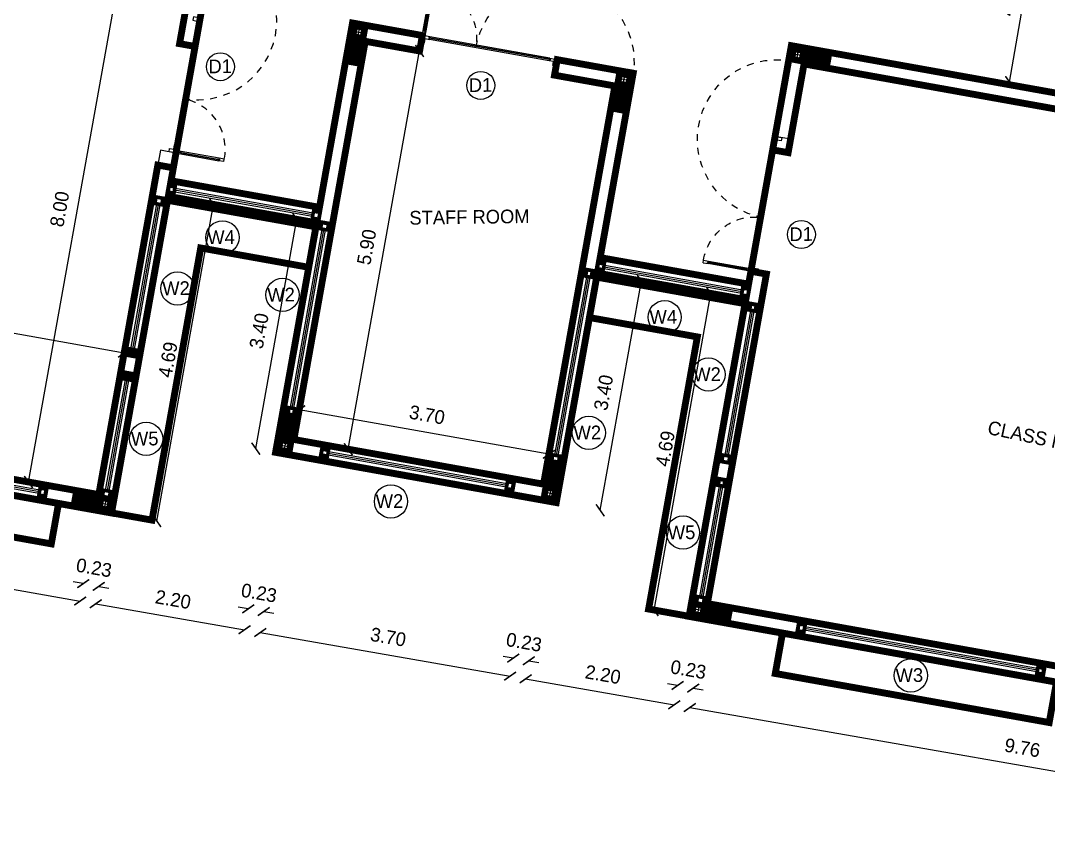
# Model space of a CAD drawing. Header units: metres. Extents: x 6101839 to 6102590, y -6659932 to -6659648.
# Drawn here: x 6102228.21 to 6102243.2, y -6659687.6 to -6659675.71 of the extents above; entities that cross this region are included whole.
import ezdxf

# ---------------------------------------------------------------- set-up
doc = ezdxf.new("R2010")
doc.units = ezdxf.units.M
doc.header["$LTSCALE"] = 500
doc.header["$MEASUREMENT"] = 0
doc.linetypes.add('DASHED2', pattern=[0.375, 0.25, -0.125])
doc.linetypes.add('HIDDEN', pattern=[0.375, 0.25, -0.125])
doc.layers.get('0').update_dxf_attribs({"linetype": 'CONTINUOUS'})
doc.layers.get('Defpoints').update_dxf_attribs({"linetype": 'CONTINUOUS'})
for name, color, linetype in [('above', 250, 'DASHED2'), ('BLK_1_FLR_1_BLT_UP_AREA', 26, 'CONTINUOUS'), ('BLK_1_FLR_1_CARPET_AREA', 25, 'CONTINUOUS'), ('BLK_1_FLR_1_CHAJJA', 6, 'CONTINUOUS'), ('BLK_1_LVL_1_BLDG_FOOT_PRINT', 1, 'CONTINUOUS'), ('COL', 2, 'CONTINUOUS'), ('DOORTEXT', 13, 'CONTINUOUS'), ('ED', 30, 'CONTINUOUS'), ('FURN1', 252, 'CONTINUOUS'), ('FURNITURE', 252, 'CONTINUOUS'), ('FURNITURES', 252, 'CONTINUOUS'), ('HATCH', 15, 'CONTINUOUS'), ('TEXT', 4, 'CONTINUOUS'), ('W-SCH', 205, 'CONTINUOUS'), ('wall', 125, 'CONTINUOUS'), ('wall1', 125, 'CONTINUOUS'), ('WINDOWS', 252, 'CONTINUOUS')]:
    doc.layers.add(name, color=color, linetype=linetype)
doc.styles.add('RM', font='GOTHIC.TTF')
doc.styles.add('S2', font='GOTHIC.TTF')
doc.styles.add('USA TEXT', font='GOTHIC.TTF')
doc.dimstyles.new('1-100-ED', dxfattribs={"dimtxt": 0.2, "dimasz": 0.15, "dimexe": 0.18, "dimexo": 0.0625, "dimgap": 0.15, "dimtad": 1, "dimzin": 0, "dimdsep": 46, "dimtxsty": 'USA TEXT', "dimblk": 'ARCHTICK', "dimcen": 0.1, "dimse1": 1, "dimse2": 1, "dimclrd": 256, "dimclrt": 256, "dimadec": 0, "dimazin": 0, "dimtfac": 1, "dimtofl": 0, "dimtmove": 0, "dimatfit": 3, "dimldrblk": 'ARCHTICK', "dimfxl": 0.18, "dimtolj": 1, "dimtzin": 0, "dimarcsym": 0})

# ---------------------------------------------------------------- blocks, each defined once
blk = doc.blocks.new('NEWCOL')
at = {"layer": 'HATCH'}
h = blk.add_hatch(dxfattribs=at)
h.set_pattern_fill('ANSI31', color=256, scale=3, angle=270, style=0)
h.set_pattern_definition([(315, (-629970.926, -258732.088), (6.73519209, 6.73519209), [])])
h.paths.add_polyline_path([(0, 115), (-115, 115), (-115, 0), (-37.5, 0), (-37.5, 37.5), (0, 37.5)])
h.paths.add_polyline_path([(115, 115), (0, 115), (0, 37.5), (37.5, 37.5), (37.5, 0), (115, 0)])
h.paths.add_polyline_path([(115, 0), (37.5, 0), (37.5, -37.5), (0, -37.5), (0, -485), (115, -485)])
h.paths.add_polyline_path([(0, -37.5), (-37.5, -37.5), (-37.5, 0), (-115, 0), (-115, -485), (0, -485)])
at = {"layer": 'COL'}
for p, q in [((-115, 0), (115, 0)), ((0, -485), (0, 115))]:
    blk.add_line(p, q, dxfattribs=at)
for points in [[(-115, -485), (115, -485), (115, 115), (-115, 115)], [(-37.5, -37.5), (37.5, -37.5), (37.5, 37.5), (-37.5, 37.5)]]:
    blk.add_lwpolyline(points, close=True, dxfattribs=at)
blk = doc.blocks.new('_ArchTick')
at = {"color": 0, "linetype": 'ByBlock', "const_width": 0.15}
blk.add_lwpolyline([(-0.5, -0.5), (0.5, 0.5)], dxfattribs=at)
blk = doc.blocks.new('*D941')
at = {"layer": 'Defpoints', "color": 0, "transparency": 16777216}
for p in [(6102219.733, -6659680.902), (6102229.35, -6659682.624), (6102229.078, -6659684.178)]:
    blk.add_point(p, dxfattribs=at)
at = {"layer": 'ED', "lineweight": -2, "transparency": 16777216}
blk.add_line((6102219.454, -6659682.498), (6102229.078, -6659684.178), dxfattribs=at)
at = {"layer": 'ED', "lineweight": -2, "transparency": 16777216, "xscale": 0.15, "yscale": 0.15, "zscale": 0.15}
for p, rotation in [((6102219.454, -6659682.498), 170.0945493712898), ((6102229.078, -6659684.178), 350.0945493712898)]:
    blk.add_blockref('_ArchTick', p, dxfattribs=dict(at, rotation=rotation))
at = {"layer": 'ED', "transparency": 16777216, "insert": (6102224.31, -6659683.087), "char_height": 0.2, "attachment_point": 5, "rotation": 350.0945, "style": 'USA TEXT'}
blk.add_mtext('\\A1;9.77', dxfattribs=at)
blk = doc.blocks.new('*D942')
at = {"layer": 'Defpoints', "color": 0, "transparency": 16777216}
for p in [(6102229.35, -6659682.624), (6102229.576, -6659682.665), (6102229.349, -6659683.964)]:
    blk.add_point(p, dxfattribs=at)
at = {"layer": 'ED', "lineweight": -2, "transparency": 16777216}
for p, q in [((6102229.123, -6659683.924), (6102228.975, -6659683.899)), ((6102229.349, -6659683.964), (6102229.497, -6659683.99))]:
    blk.add_line(p, q, dxfattribs=at)
at = {"layer": 'ED', "lineweight": -2, "transparency": 16777216, "xscale": 0.15, "yscale": 0.15, "zscale": 0.15}
for p, rotation in [((6102229.123, -6659683.924), 350.0945493712898), ((6102229.349, -6659683.964), 170.0945493712898)]:
    blk.add_blockref('_ArchTick', p, dxfattribs=dict(at, rotation=rotation))
at = {"layer": 'ED', "transparency": 16777216, "insert": (6102229.28, -6659683.693), "char_height": 0.2, "attachment_point": 5, "rotation": 350.0945, "style": 'USA TEXT'}
blk.add_mtext('\\A1;0.23', dxfattribs=at)
blk = doc.blocks.new('*D943')
at = {"layer": 'Defpoints', "color": 0, "transparency": 16777216}
for p in [(6102231.929, -6659682.006), (6102229.576, -6659682.665), (6102231.476, -6659684.597)]:
    blk.add_point(p, dxfattribs=at)
at = {"layer": 'ED', "lineweight": -2, "transparency": 16777216}
blk.add_line((6102229.305, -6659684.218), (6102231.476, -6659684.597), dxfattribs=at)
at = {"layer": 'ED', "lineweight": -2, "transparency": 16777216, "xscale": 0.15, "yscale": 0.15, "zscale": 0.15}
for p, rotation in [((6102229.305, -6659684.218), 170.0945493712898), ((6102231.476, -6659684.597), 350.0945493712898)]:
    blk.add_blockref('_ArchTick', p, dxfattribs=dict(at, rotation=rotation))
at = {"layer": 'ED', "transparency": 16777216, "insert": (6102230.434, -6659684.156), "char_height": 0.2, "attachment_point": 5, "rotation": 350.0945, "style": 'USA TEXT'}
blk.add_mtext('\\A1;2.20', dxfattribs=at)
blk = doc.blocks.new('*D944')
at = {"layer": 'Defpoints', "color": 0, "transparency": 16777216}
for p in [(6102231.929, -6659682.006), (6102232.155, -6659682.047), (6102231.756, -6659684.331)]:
    blk.add_point(p, dxfattribs=at)
at = {"layer": 'ED', "lineweight": -2, "transparency": 16777216}
for p, q in [((6102231.53, -6659684.292), (6102231.382, -6659684.266)), ((6102231.756, -6659684.331), (6102231.904, -6659684.357))]:
    blk.add_line(p, q, dxfattribs=at)
at = {"layer": 'ED', "lineweight": -2, "transparency": 16777216, "xscale": 0.15, "yscale": 0.15, "zscale": 0.15}
for p, rotation in [((6102231.53, -6659684.292), 350.0945493712898), ((6102231.756, -6659684.331), 170.0945493712898)]:
    blk.add_blockref('_ArchTick', p, dxfattribs=dict(at, rotation=rotation))
at = {"layer": 'ED', "transparency": 16777216, "insert": (6102231.687, -6659684.06), "char_height": 0.2, "attachment_point": 5, "rotation": 350.0945, "style": 'USA TEXT'}
blk.add_mtext('\\A1;0.23', dxfattribs=at)
blk = doc.blocks.new('*D945')
at = {"layer": 'Defpoints', "color": 0, "transparency": 16777216}
for p in [(6102232.261, -6659681.456), (6102235.903, -6659682.108), (6102235.35, -6659685.274)]:
    blk.add_point(p, dxfattribs=at)
at = {"layer": 'ED', "lineweight": -2, "transparency": 16777216}
blk.add_line((6102231.706, -6659684.637), (6102235.35, -6659685.274), dxfattribs=at)
at = {"layer": 'ED', "lineweight": -2, "transparency": 16777216, "xscale": 0.15, "yscale": 0.15, "zscale": 0.15}
for p, rotation in [((6102231.706, -6659684.637), 170.0945493712898), ((6102235.35, -6659685.274), 350.0945493712898)]:
    blk.add_blockref('_ArchTick', p, dxfattribs=dict(at, rotation=rotation))
at = {"layer": 'ED', "transparency": 16777216, "insert": (6102233.572, -6659684.704), "char_height": 0.2, "attachment_point": 5, "rotation": 350.0945, "style": 'USA TEXT'}
blk.add_mtext('\\A1;3.70', dxfattribs=at)
blk = doc.blocks.new('*D946')
at = {"layer": 'Defpoints', "color": 0, "transparency": 16777216}
for p in [(6102235.903, -6659682.108), (6102236.13, -6659682.149), (6102235.623, -6659685.05)]:
    blk.add_point(p, dxfattribs=at)
at = {"layer": 'ED', "lineweight": -2, "transparency": 16777216}
for p, q in [((6102235.396, -6659685.011), (6102235.249, -6659684.985)), ((6102235.623, -6659685.05), (6102235.771, -6659685.076))]:
    blk.add_line(p, q, dxfattribs=at)
at = {"layer": 'ED', "lineweight": -2, "transparency": 16777216, "xscale": 0.15, "yscale": 0.15, "zscale": 0.15}
for p, rotation in [((6102235.396, -6659685.011), 350.0945493712898), ((6102235.623, -6659685.05), 170.0945493712898)]:
    blk.add_blockref('_ArchTick', p, dxfattribs=dict(at, rotation=rotation))
at = {"layer": 'ED', "transparency": 16777216, "insert": (6102235.553, -6659684.779), "char_height": 0.2, "attachment_point": 5, "rotation": 350.0945, "style": 'USA TEXT'}
blk.add_mtext('\\A1;0.23', dxfattribs=at)
blk = doc.blocks.new('*D947')
at = {"layer": 'Defpoints', "color": 0, "transparency": 16777216}
for p in [(6102236.13, -6659682.149), (6102238.319, -6659682.402), (6102237.745, -6659685.692)]:
    blk.add_point(p, dxfattribs=at)
at = {"layer": 'ED', "lineweight": -2, "transparency": 16777216}
blk.add_line((6102235.577, -6659685.313), (6102237.745, -6659685.692), dxfattribs=at)
at = {"layer": 'ED', "lineweight": -2, "transparency": 16777216, "xscale": 0.15, "yscale": 0.15, "zscale": 0.15}
for p, rotation in [((6102235.577, -6659685.313), 170.0945493712898), ((6102237.745, -6659685.692), 350.0945493712898)]:
    blk.add_blockref('_ArchTick', p, dxfattribs=dict(at, rotation=rotation))
at = {"layer": 'ED', "transparency": 16777216, "insert": (6102236.705, -6659685.251), "char_height": 0.2, "attachment_point": 5, "rotation": 350.0945, "style": 'USA TEXT'}
blk.add_mtext('\\A1;2.20', dxfattribs=at)
blk = doc.blocks.new('*D948')
at = {"layer": 'Defpoints', "color": 0, "transparency": 16777216}
for p in [(6102238.319, -6659682.402), (6102238.546, -6659682.443), (6102238.021, -6659685.449)]:
    blk.add_point(p, dxfattribs=at)
at = {"layer": 'ED', "lineweight": -2, "transparency": 16777216}
for p, q in [((6102237.794, -6659685.41), (6102237.647, -6659685.384)), ((6102238.021, -6659685.449), (6102238.169, -6659685.475))]:
    blk.add_line(p, q, dxfattribs=at)
at = {"layer": 'ED', "lineweight": -2, "transparency": 16777216, "xscale": 0.15, "yscale": 0.15, "zscale": 0.15}
for p, rotation in [((6102237.794, -6659685.41), 350.0945493712898), ((6102238.021, -6659685.449), 170.0945493712898)]:
    blk.add_blockref('_ArchTick', p, dxfattribs=dict(at, rotation=rotation))
at = {"layer": 'ED', "transparency": 16777216, "insert": (6102237.951, -6659685.178), "char_height": 0.2, "attachment_point": 5, "rotation": 350.0945, "style": 'USA TEXT'}
blk.add_mtext('\\A1;0.23', dxfattribs=at)
blk = doc.blocks.new('*D949')
at = {"layer": 'Defpoints', "color": 0, "transparency": 16777216}
for p in [(6102238.546, -6659682.443), (6102247.845, -6659685.937), (6102247.588, -6659687.411)]:
    blk.add_point(p, dxfattribs=at)
at = {"layer": 'ED', "lineweight": -2, "transparency": 16777216}
blk.add_line((6102237.972, -6659685.732), (6102247.588, -6659687.411), dxfattribs=at)
at = {"layer": 'ED', "lineweight": -2, "transparency": 16777216, "xscale": 0.15, "yscale": 0.15, "zscale": 0.15}
for p, rotation in [((6102237.972, -6659685.732), 170.0945493712898), ((6102247.588, -6659687.411), 350.0945493712898)]:
    blk.add_blockref('_ArchTick', p, dxfattribs=dict(at, rotation=rotation))
at = {"layer": 'ED', "transparency": 16777216, "insert": (6102242.824, -6659686.32), "char_height": 0.2, "attachment_point": 5, "rotation": 350.0945, "style": 'USA TEXT'}
blk.add_mtext('\\A1;9.76', dxfattribs=at)
blk = doc.blocks.new('*D958')
at = {"layer": 'Defpoints', "color": 0, "transparency": 16777216}
for p in [(6102229.737, -6659674.567), (6102230.761, -6659674.75), (6102229.349, -6659682.624)]:
    blk.add_point(p, dxfattribs=at)
at = {"layer": 'ED', "lineweight": -2, "transparency": 16777216}
blk.add_line((6102228.324, -6659682.441), (6102229.737, -6659674.567), dxfattribs=at)
at = {"layer": 'ED', "lineweight": -2, "transparency": 16777216, "xscale": 0.15, "yscale": 0.15, "zscale": 0.15}
for p, rotation in [((6102229.737, -6659674.567), 79.83176213729155), ((6102228.324, -6659682.441), 259.8317621372915)]:
    blk.add_blockref('_ArchTick', p, dxfattribs=dict(at, rotation=rotation))
at = {"layer": 'ED', "transparency": 16777216, "insert": (6102228.779, -6659678.458), "char_height": 0.2, "attachment_point": 5, "rotation": 79.8318, "style": 'USA TEXT'}
blk.add_mtext('\\A1;8.00', dxfattribs=at)
blk = doc.blocks.new('*D959')
at = {"layer": 'Defpoints', "color": 0, "transparency": 16777216}
for p in [(6102220.102, -6659678.839), (6102220.103, -6659678.836), (6102229.719, -6659680.559)]:
    blk.add_point(p, dxfattribs=at)
at = {"layer": 'ED', "lineweight": -2, "transparency": 16777216}
blk.add_line((6102229.719, -6659680.561), (6102220.102, -6659678.839), dxfattribs=at)
at = {"layer": 'ED', "lineweight": -2, "transparency": 16777216, "xscale": 0.15, "yscale": 0.15, "zscale": 0.15}
for p, rotation in [((6102220.102, -6659678.839), 169.8440716935493), ((6102229.719, -6659680.561), 349.8440716935493)]:
    blk.add_blockref('_ArchTick', p, dxfattribs=dict(at, rotation=rotation))
at = {"layer": 'ED', "transparency": 16777216, "insert": (6102224.956, -6659679.449), "char_height": 0.2, "attachment_point": 5, "rotation": 349.8441, "style": 'USA TEXT'}
blk.add_mtext('\\A1;9.77', dxfattribs=at)
blk = doc.blocks.new('*D983')
at = {"layer": 'Defpoints', "color": 0, "transparency": 16777216}
for p in [(6102242.798, -6659674.197), (6102243.047, -6659674.24), (6102242.388, -6659676.562)]:
    blk.add_point(p, dxfattribs=at)
at = {"layer": 'ED', "lineweight": -2, "transparency": 16777216}
blk.add_line((6102242.637, -6659676.605), (6102243.047, -6659674.24), dxfattribs=at)
at = {"layer": 'ED', "lineweight": -2, "transparency": 16777216, "xscale": 0.15, "yscale": 0.15, "zscale": 0.15}
for p, rotation in [((6102243.047, -6659674.24), 80.16728015177797), ((6102242.637, -6659676.605), 260.167280151778)]:
    blk.add_blockref('_ArchTick', p, dxfattribs=dict(at, rotation=rotation))
at = {"layer": 'ED', "transparency": 16777216, "insert": (6102242.591, -6659675.379), "char_height": 0.2, "attachment_point": 5, "rotation": 80.1673, "style": 'USA TEXT'}
blk.add_mtext('\\A1;2.40', dxfattribs=at)
blk = doc.blocks.new('*D989')
at = {"layer": 'Defpoints', "color": 0, "transparency": 16777216}
for p in [(6102232.239, -6659678.607), (6102232.528, -6659678.659), (6102231.929, -6659682.006)]:
    blk.add_point(p, dxfattribs=at)
at = {"layer": 'ED', "lineweight": -2, "transparency": 16777216}
blk.add_line((6102231.64, -6659681.954), (6102232.239, -6659678.607), dxfattribs=at)
at = {"layer": 'ED', "lineweight": -2, "transparency": 16777216, "xscale": 0.15, "yscale": 0.15, "zscale": 0.15}
for p, rotation in [((6102232.239, -6659678.607), 79.84864389356459), ((6102231.64, -6659681.954), 259.8486438935646)]:
    blk.add_blockref('_ArchTick', p, dxfattribs=dict(at, rotation=rotation))
at = {"layer": 'ED', "transparency": 16777216, "insert": (6102231.688, -6659680.236), "char_height": 0.2, "attachment_point": 5, "rotation": 79.8486, "style": 'USA TEXT'}
blk.add_mtext('\\A1;3.40', dxfattribs=at)
blk = doc.blocks.new('*D990')
at = {"layer": 'Defpoints', "color": 0, "transparency": 16777216}
for p in [(6102230.363, -6659678.271), (6102231.024, -6659678.39), (6102229.535, -6659682.891)]:
    blk.add_point(p, dxfattribs=at)
at = {"layer": 'ED', "lineweight": -2, "transparency": 16777216}
blk.add_line((6102230.196, -6659683.01), (6102231.024, -6659678.39), dxfattribs=at)
at = {"layer": 'ED', "lineweight": -2, "transparency": 16777216, "xscale": 0.15, "yscale": 0.15, "zscale": 0.15}
for p, rotation in [((6102231.024, -6659678.39), 79.84150180292175), ((6102230.196, -6659683.01), 259.8415018029218)]:
    blk.add_blockref('_ArchTick', p, dxfattribs=dict(at, rotation=rotation))
at = {"layer": 'ED', "transparency": 16777216, "insert": (6102230.359, -6659680.655), "char_height": 0.2, "attachment_point": 5, "rotation": 79.8415, "style": 'USA TEXT'}
blk.add_mtext('\\A1;4.69', dxfattribs=at)
blk = doc.blocks.new('A$C62665808')
at = {"layer": 'FURNITURES', "color": 233}
for p, q in [((512, 100), (437, 100)), ((450, 62), (512, 62)), ((500, 78), (500, 84)), ((512, 84), (500, 84)), ((512, 78), (500, 78)), ((512, 84), (512, 100)), ((512, 62), (512, 78)), ((2288, 84), (2288, 100)), ((2288, 100), (2363, 100)), ((2288, 84), (2300, 84)), ((2288, 62), (2288, 78)), ((2288, 78), (2300, 78)), ((2350, 62), (2288, 62)), ((2300, 78), (2300, 84))]:
    blk.add_line(p, q, dxfattribs=at)
at = {"layer": 'FURNITURES', "color": 250}
for p, q in [((512, 100), (2288, 100)), ((512, 84), (2300, 84)), ((512, 78), (2300, 78)), ((512, 62), (2288, 62))]:
    blk.add_line(p, q, dxfattribs=at)
at = {"layer": 'FURNITURES', "color": 250, "linetype": 'HIDDEN', "ltscale": 0.5}
for centre, radius, start, end in [((437, 62), 1163, 359.9985, 178.1522), ((2350, 62), 750, 89.1025, 179.9987)]:
    blk.add_arc(centre, radius, start, end, dxfattribs=at)
at = {"layer": 'wall', "color": 7}
for p, q in [((2362, 812), (2362, 737)), ((2399, 812), (2362, 812)), ((2378, 175), (2377, 750)), ((2384, 750), (2377, 750)), ((2377, 737), (2377, 750)), ((2384, 175), (2384, 750)), ((2384, 737), (2384, 750)), ((2399, 812), (2399, 737)), ((2377, 737), (2362, 737)), ((2362, 737), (2363, 175)), ((2399, 737), (2384, 737)), ((2400, 175), (2399, 737)), ((2378, 175), (2363, 175)), ((2363, 175), (2363, 100)), ((2378, 175), (2378, 162)), ((2384, 162), (2378, 162)), ((2400, 175), (2384, 175)), ((2384, 175), (2384, 162)), ((2400, 100), (2400, 175)), ((-725, 137), (-650, 137)), ((-725, 137), (-725, 100)), ((-725, 100), (-650, 100)), ((363, 122), (-662, 122)), ((-662, 122), (-662, 116)), ((-650, 122), (-662, 122)), ((363, 116), (-662, 116)), ((-650, 116), (-662, 116)), ((-650, 137), (-650, 122)), ((363, 137), (-650, 137)), ((-650, 116), (-650, 100)), ((-650, 100), (363, 100)), ((437, 137), (363, 137)), ((363, 137), (363, 122)), ((363, 122), (375, 122)), ((363, 116), (363, 100)), ((363, 116), (375, 116)), ((363, 100), (437, 100)), ((375, 122), (375, 116)), ((437, 137), (437, 100)), ((437, 62), (437, 100)), ((437, 62), (450, 62)), ((2363, 62), (2350, 62)), ((2363, 62), (2363, 100)), ((2400, 100), (2363, 100))]:
    blk.add_line(p, q, dxfattribs=at)
for points in [[(437, 100), (400, 100), (400, 0), (450, 0), (450, 62)], [(2363, 100), (2400, 100), (2400, 0), (2350, 0), (2350, 62)]]:
    blk.add_lwpolyline(points, dxfattribs=at)
blk = doc.blocks.new('*D997')
at = {"layer": 'Defpoints', "color": 0, "transparency": 16777216}
for p in [(6102233.237, -6659676.009), (6102234.03, -6659676.151), (6102232.196, -6659681.82)]:
    blk.add_point(p, dxfattribs=at)
at = {"layer": 'ED', "lineweight": -2, "transparency": 16777216}
blk.add_line((6102232.989, -6659681.962), (6102234.03, -6659676.151), dxfattribs=at)
at = {"layer": 'ED', "lineweight": -2, "transparency": 16777216, "xscale": 0.15, "yscale": 0.15, "zscale": 0.15}
for p, rotation in [((6102234.03, -6659676.151), 79.84230182338769), ((6102232.989, -6659681.962), 259.8423018233877)]:
    blk.add_blockref('_ArchTick', p, dxfattribs=dict(at, rotation=rotation))
at = {"layer": 'ED', "transparency": 16777216, "insert": (6102233.258, -6659679.012), "char_height": 0.2, "attachment_point": 5, "rotation": 79.8423, "style": 'USA TEXT'}
blk.add_mtext('\\A1;5.90', dxfattribs=at)
blk = doc.blocks.new('*D998')
at = {"layer": 'Defpoints', "color": 0, "transparency": 16777216}
for p in [(6102232.273, -6659681.386), (6102232.196, -6659681.82), (6102235.838, -6659682.471)]:
    blk.add_point(p, dxfattribs=at)
at = {"layer": 'ED', "lineweight": -2, "transparency": 16777216}
blk.add_line((6102235.916, -6659682.037), (6102232.273, -6659681.386), dxfattribs=at)
at = {"layer": 'ED', "lineweight": -2, "transparency": 16777216, "xscale": 0.15, "yscale": 0.15, "zscale": 0.15}
for p, rotation in [((6102232.273, -6659681.386), 169.8666347626612), ((6102235.916, -6659682.037), 349.8666347626612)]:
    blk.add_blockref('_ArchTick', p, dxfattribs=dict(at, rotation=rotation))
at = {"layer": 'ED', "transparency": 16777216, "insert": (6102234.139, -6659681.461), "char_height": 0.2, "attachment_point": 5, "rotation": 349.8666, "style": 'USA TEXT'}
blk.add_mtext('\\A1;3.70', dxfattribs=at)
blk = doc.blocks.new('*D1243')
at = {"layer": 'Defpoints', "color": 0, "transparency": 16777216}
for p in [(6102236.623, -6659679.392), (6102237.265, -6659679.507), (6102236.024, -6659682.74)]:
    blk.add_point(p, dxfattribs=at)
at = {"layer": 'ED', "lineweight": -2, "transparency": 16777216}
blk.add_line((6102236.665, -6659682.854), (6102237.265, -6659679.507), dxfattribs=at)
at = {"layer": 'ED', "lineweight": -2, "transparency": 16777216, "xscale": 0.15, "yscale": 0.15, "zscale": 0.15}
for p, rotation in [((6102237.265, -6659679.507), 79.8475958879648), ((6102236.665, -6659682.854), 259.8475958879648)]:
    blk.add_blockref('_ArchTick', p, dxfattribs=dict(at, rotation=rotation))
at = {"layer": 'ED', "transparency": 16777216, "insert": (6102236.714, -6659681.136), "char_height": 0.2, "attachment_point": 5, "rotation": 79.8476, "style": 'USA TEXT'}
blk.add_mtext('\\A1;3.40', dxfattribs=at)
blk = doc.blocks.new('*D1244')
at = {"layer": 'Defpoints', "color": 0, "transparency": 16777216}
for p in [(6102238.278, -6659679.689), (6102238.789, -6659679.78), (6102237.961, -6659684.401)]:
    blk.add_point(p, dxfattribs=at)
at = {"layer": 'ED', "lineweight": -2, "transparency": 16777216}
blk.add_line((6102237.451, -6659684.309), (6102238.278, -6659679.689), dxfattribs=at)
at = {"layer": 'ED', "lineweight": -2, "transparency": 16777216, "xscale": 0.15, "yscale": 0.15, "zscale": 0.15}
for p, rotation in [((6102238.278, -6659679.689), 79.84490035089269), ((6102237.451, -6659684.309), 259.8449003508927)]:
    blk.add_blockref('_ArchTick', p, dxfattribs=dict(at, rotation=rotation))
at = {"layer": 'ED', "transparency": 16777216, "insert": (6102237.614, -6659681.954), "char_height": 0.2, "attachment_point": 5, "rotation": 79.8449, "style": 'USA TEXT'}
blk.add_mtext('\\A1;4.69', dxfattribs=at)

msp = doc.modelspace()

# ---------------------------------------------------------------- linework, layer by layer
at = {"layer": 'above', "const_width": 0.1}
for points in [[(6102232.4123, -6659679.30768), (6102230.83725, -6659679.02555), (6102230.12586, -6659682.99715), (6102229.53534, -6659682.89137)], [(6102236.50706, -6659680.04112), (6102238.0821, -6659680.32324), (6102237.37072, -6659684.2948), (6102237.96125, -6659684.40058)], [(6102224.76625, -6659682.0371), (6102224.66046, -6659682.6277), (6102228.65687, -6659683.34353), (6102228.76262, -6659682.75303)], [(6102239.32453, -6659684.64484), (6102239.21875, -6659685.23544), (6102243.21516, -6659685.95127), (6102243.32091, -6659685.36077)]]:
    msp.add_lwpolyline(points, dxfattribs=at)
at = {"layer": 'BLK_1_FLR_1_BLT_UP_AREA', "color": 26, "linetype": 'Continuous', "const_width": 0.1}
msp.add_lwpolyline([(6102208.85433, -6659689.31746), (6102229.08432, -6659689.31746), (6102229.08468, -6659694.84623), (6102230.88332, -6659694.84609), (6102230.88334, -6659691.31081), (6102235.84434, -6659691.31082), (6102235.84454, -6659694.84623), (6102237.64456, -6659694.84592), (6102237.64432, -6659689.71749), (6102257.64431, -6659689.71742), (6102257.64431, -6659687.92622), (6102237.96124, -6659684.40062), (6102238.78887, -6659679.77992), (6102236.62358, -6659679.39228), (6102236.02374, -6659682.73963), (6102231.92891, -6659682.00616), (6102232.52857, -6659678.65909), (6102230.36328, -6659678.27146), (6102229.53534, -6659682.89137), (6102209.62227, -6659679.32457)], dxfattribs=at)
at = {"layer": 'BLK_1_FLR_1_CARPET_AREA', "color": 15, "const_width": 0.1}
for points in [[(6102229.3495, -6659682.62444), (6102219.73255, -6659680.90186), (6102220.74988, -6659675.22225), (6102224.68722, -6659675.9275), (6102224.72777, -6659675.70111), (6102224.50139, -6659675.66056), (6102224.85401, -6659673.69189), (6102230.76, -6659674.74977), (6102230.52815, -6659676.04416), (6102230.7544, -6659676.08471), (6102230.43704, -6659677.85649), (6102230.21086, -6659677.81598)], [(6102238.22819, -6659684.21476), (6102247.84513, -6659685.93734), (6102248.86246, -6659680.25773), (6102244.92512, -6659679.55248), (6102244.96567, -6659679.32608), (6102245.19206, -6659679.36663), (6102245.54468, -6659677.39796), (6102239.63869, -6659676.34009), (6102239.40684, -6659677.63449), (6102239.18058, -6659677.59398), (6102238.86322, -6659679.36576), (6102239.0894, -6659679.40628)]]:
    msp.add_lwpolyline(points, close=True, dxfattribs=at)
msp.add_lwpolyline([(6102245.58523, -6659677.17159), (6102239.45284, -6659676.07316), (6102238.82938, -6659679.5536), (6102236.66411, -6659679.16587), (6102237.14595, -6659676.47585), (6102236.0384, -6659676.27746), (6102235.99786, -6659676.50385), (6102236.87876, -6659676.66163), (6102235.8376, -6659682.47262), (6102232.19586, -6659681.82032), (6102233.23673, -6659676.00928), (6102234.02994, -6659676.15139), (6102234.06974, -6659675.92484), (6102233.05087, -6659675.74234), (6102232.56898, -6659678.43268), (6102230.40383, -6659678.04497), (6102231.02734, -6659674.56399)], dxfattribs=at)
at = {"layer": 'BLK_1_FLR_1_CHAJJA', "linetype": 'Continuous', "const_width": 0.1}
for points in [[(6102229.53533, -6659682.89139), (6102230.12578, -6659682.99714), (6102230.83608, -6659679.02549), (6102232.41099, -6659679.30755), (6102232.51665, -6659678.71757), (6102230.35169, -6659678.32983)], [(6102237.96188, -6659684.40071), (6102237.37143, -6659684.29495), (6102238.08187, -6659680.32318), (6102236.50695, -6659680.04112), (6102236.61262, -6659679.45114), (6102238.77757, -6659679.83888)], [(6102224.76617, -6659682.0373), (6102228.76259, -6659682.75304), (6102228.65682, -6659683.34365), (6102224.66039, -6659682.6279)], [(6102239.21884, -6659685.23491), (6102243.21525, -6659685.95066), (6102243.32093, -6659685.3606), (6102239.32451, -6659684.64486)]]:
    msp.add_lwpolyline(points, close=True, dxfattribs=at)
at = {"layer": 'BLK_1_LVL_1_BLDG_FOOT_PRINT', "ltscale": 400, "const_width": 0.1}
msp.add_lwpolyline([(6102208.85433, -6659689.31935), (6102229.08432, -6659689.31935), (6102229.08468, -6659694.84813), (6102230.88332, -6659694.84798), (6102230.88334, -6659691.31271), (6102235.84434, -6659691.31271), (6102235.84454, -6659694.84813), (6102237.64456, -6659694.84782), (6102237.64432, -6659689.71938), (6102257.64431, -6659689.71931), (6102257.64431, -6659687.92812), (6102237.96124, -6659684.40251), (6102238.78887, -6659679.78181), (6102236.62358, -6659679.39418), (6102236.02374, -6659682.74152), (6102231.92891, -6659682.00806), (6102232.52857, -6659678.66098), (6102230.36328, -6659678.27335), (6102229.53534, -6659682.89327), (6102209.62227, -6659679.32646)], dxfattribs=at)
at = {"layer": 'FURN1', "linetype": 'ByBlock'}
for p, q in [((6102228.5768, -6659682.48598), (6102225.03321, -6659681.85118)), ((6102224.99264, -6659682.07765), (6102228.53623, -6659682.71245)), ((6102239.59149, -6659684.45892), (6102243.1351, -6659685.09357)), ((6102243.09454, -6659685.32004), (6102239.55093, -6659684.68539))]:
    msp.add_line(p, q, dxfattribs=at)
at = {"layer": 'FURN1', "const_width": 0.1}
for points in [[(6102230.38672, -6659678.14053), (6102230.43594, -6659678.14935), (6102230.42713, -6659678.19856), (6102230.37791, -6659678.18975)], [(6102230.38734, -6659678.14065), (6102230.43655, -6659678.14946), (6102230.42774, -6659678.19868), (6102230.37852, -6659678.18986)], [(6102230.25567, -6659678.31796), (6102230.24686, -6659678.36718), (6102230.19764, -6659678.35836), (6102230.20645, -6659678.30915)], [(6102232.55138, -6659678.52812), (6102232.50217, -6659678.51931), (6102232.49335, -6659678.56852), (6102232.54257, -6659678.57734)], [(6102232.552, -6659678.52823), (6102232.50278, -6659678.51942), (6102232.49397, -6659678.56863), (6102232.54319, -6659678.57745)], [(6102232.62374, -6659678.67676), (6102232.61493, -6659678.72598), (6102232.66414, -6659678.73479), (6102232.67296, -6659678.68558)], [(6102232.62385, -6659678.67615), (6102232.61504, -6659678.72537), (6102232.66425, -6659678.73418), (6102232.67307, -6659678.68496)], [(6102236.64702, -6659679.26136), (6102236.69624, -6659679.27018), (6102236.68742, -6659679.31939), (6102236.63821, -6659679.31058)], [(6102236.64763, -6659679.26147), (6102236.69685, -6659679.27029), (6102236.68804, -6659679.3195), (6102236.63882, -6659679.31069)], [(6102236.52773, -6659679.37512), (6102236.51891, -6659679.42434), (6102236.4697, -6659679.41552), (6102236.47851, -6659679.36631)], [(6102238.81168, -6659679.64895), (6102238.76246, -6659679.64014), (6102238.75365, -6659679.68935), (6102238.80287, -6659679.69817)], [(6102238.8123, -6659679.64906), (6102238.76308, -6659679.64024), (6102238.75427, -6659679.68946), (6102238.80348, -6659679.69827)], [(6102238.87302, -6659679.86212), (6102238.8642, -6659679.91134), (6102238.91342, -6659679.92016), (6102238.92224, -6659679.87094)], [(6102238.87313, -6659679.86151), (6102238.86431, -6659679.91073), (6102238.91353, -6659679.91954), (6102238.92235, -6659679.87033)], [(6102229.85023, -6659680.58234), (6102229.85904, -6659680.53312), (6102229.80982, -6659680.52431), (6102229.80101, -6659680.57353)], [(6102229.79759, -6659680.87629), (6102229.78878, -6659680.92551), (6102229.73956, -6659680.9167), (6102229.74837, -6659680.86748)], [(6102229.7977, -6659680.87568), (6102229.78889, -6659680.92489), (6102229.73967, -6659680.91608), (6102229.74848, -6659680.86686)], [(6102232.13024, -6659681.43267), (6102232.13906, -6659681.38346), (6102232.18827, -6659681.39227), (6102232.17946, -6659681.44149)], [(6102232.61519, -6659682.03041), (6102232.66441, -6659682.03923), (6102232.67323, -6659681.99002), (6102232.62401, -6659681.9812)], [(6102236.03411, -6659682.13164), (6102236.04292, -6659682.08242), (6102235.9937, -6659682.07361), (6102235.98489, -6659682.12283)], [(6102236.03421, -6659682.13103), (6102236.04303, -6659682.08181), (6102235.99381, -6659682.073), (6102235.985, -6659682.12221)], [(6102238.46757, -6659682.12484), (6102238.47639, -6659682.07563), (6102238.5256, -6659682.08445), (6102238.51678, -6659682.13366)], [(6102235.37105, -6659682.52418), (6102235.32184, -6659682.51536), (6102235.33066, -6659682.46614), (6102235.37987, -6659682.47496)], [(6102235.37167, -6659682.52429), (6102235.32245, -6659682.51547), (6102235.33127, -6659682.46625), (6102235.38049, -6659682.47507)], [(6102238.41491, -6659682.41982), (6102238.40609, -6659682.46903), (6102238.4553, -6659682.47785), (6102238.46412, -6659682.42863)], [(6102238.41501, -6659682.4192), (6102238.4062, -6659682.46842), (6102238.45541, -6659682.47723), (6102238.46423, -6659682.42802)], [(6102228.55265, -6659682.61728), (6102228.50343, -6659682.60846), (6102228.51225, -6659682.55924), (6102228.56146, -6659682.56806)], [(6102228.55326, -6659682.61739), (6102228.50405, -6659682.60857), (6102228.51286, -6659682.55936), (6102228.56208, -6659682.56817)], [(6102229.48042, -6659682.64785), (6102229.48923, -6659682.59863), (6102229.44001, -6659682.58982), (6102229.4312, -6659682.63903)], [(6102229.48053, -6659682.64723), (6102229.48934, -6659682.59801), (6102229.44012, -6659682.5892), (6102229.43131, -6659682.63842)], [(6102238.09728, -6659684.19131), (6102238.10609, -6659684.14209), (6102238.15531, -6659684.15091), (6102238.14649, -6659684.20013)], [(6102238.09739, -6659684.1907), (6102238.10621, -6659684.14148), (6102238.15542, -6659684.1503), (6102238.1466, -6659684.19951)], [(6102239.56796, -6659684.59033), (6102239.61717, -6659684.59914), (6102239.62599, -6659684.54993), (6102239.57677, -6659684.54111)], [(6102239.56857, -6659684.59044), (6102239.61779, -6659684.59925), (6102239.6266, -6659684.55004), (6102239.57739, -6659684.54122)], [(6102243.11095, -6659685.22486), (6102243.06174, -6659685.21605), (6102243.07055, -6659685.16683), (6102243.11977, -6659685.17565)], [(6102243.11157, -6659685.22498), (6102243.06235, -6659685.21616), (6102243.07117, -6659685.16694), (6102243.12038, -6659685.17576)]]:
    msp.add_lwpolyline(points, close=True, dxfattribs=at)
at = {"layer": 'FURNITURE', "linetype": 'ByBlock', "ltscale": 0.2}
for p, q in [((6102230.37852, -6659678.18986), (6102232.49335, -6659678.56853)), ((6102230.38734, -6659678.14065), (6102232.50278, -6659678.51942)), ((6102230.19764, -6659678.35836), (6102229.80982, -6659680.52431)), ((6102230.24686, -6659678.36718), (6102229.85904, -6659680.53312)), ((6102232.13035, -6659681.43206), (6102232.61504, -6659678.72537)), ((6102232.17957, -6659681.44087), (6102232.66415, -6659678.73479)), ((6102236.64763, -6659679.26147), (6102238.76308, -6659679.64024)), ((6102236.4784, -6659679.36692), (6102235.99381, -6659682.073)), ((6102236.52762, -6659679.37573), (6102236.04292, -6659682.08242)), ((6102236.63882, -6659679.31069), (6102238.75365, -6659679.68936)), ((6102238.87302, -6659679.86212), (6102238.47639, -6659682.07563)), ((6102238.92224, -6659679.87094), (6102238.52572, -6659682.08383)), ((6102229.74837, -6659680.86748), (6102229.44012, -6659682.5892)), ((6102229.79759, -6659680.87629), (6102229.48923, -6659682.59863)), ((6102225.01911, -6659681.93348), (6102228.51225, -6659682.55924)), ((6102225.01029, -6659681.98269), (6102228.50405, -6659682.60857)), ((6102232.61581, -6659682.03052), (6102235.32245, -6659682.51547)), ((6102232.62463, -6659681.98131), (6102235.33066, -6659682.46614)), ((6102238.41491, -6659682.41982), (6102238.10627, -6659684.14213)), ((6102238.46412, -6659682.42863), (6102238.1556, -6659684.15033)), ((6102243.11095, -6659685.22486), (6102239.61717, -6659684.59914)), ((6102243.11977, -6659685.17565), (6102239.6266, -6659684.55003))]:
    msp.add_line(p, q, dxfattribs=at)
at = {"layer": 'FURNITURE', "color": 4, "linetype": 'ByBlock', "ltscale": 0.2}
for p, q in [((6102230.43215, -6659678.17407), (6102232.49837, -6659678.54403)), ((6102230.22225, -6659678.36277), (6102229.83442, -6659680.52871)), ((6102232.16378, -6659681.38725), (6102232.63965, -6659678.72977)), ((6102236.49419, -6659679.42055), (6102236.01831, -6659682.07802)), ((6102236.69244, -6659679.2949), (6102238.75867, -6659679.66486)), ((6102238.88881, -6659679.91575), (6102238.501, -6659682.08004)), ((6102229.76417, -6659680.9211), (6102229.46462, -6659682.59422)), ((6102225.06391, -6659681.9669), (6102228.50846, -6659682.58396)), ((6102232.66943, -6659682.01473), (6102235.32686, -6659682.49086)), ((6102238.4307, -6659682.47344), (6102238.13088, -6659684.14654)), ((6102243.06614, -6659685.19144), (6102239.62158, -6659684.57453))]:
    msp.add_line(p, q, dxfattribs=at)
at = {"layer": 'W-SCH'}
for centre, radius in [((6102231.12421, -6659676.38076), 0.20375), ((6102234.92259, -6659676.65414), 0.20375), ((6102231.15465, -6659678.87107), 0.24242), ((6102239.6003, -6659678.82919), 0.20375), ((6102230.49712, -6659679.61685), 0.24242), ((6102232.02996, -6659679.71028), 0.24242), ((6102237.6053, -6659680.03528), 0.24242), ((6102238.24474, -6659680.87227), 0.24242), ((6102236.49765, -6659681.72329), 0.24242), ((6102230.04045, -6659681.81136), 0.24242), ((6102233.61202, -6659682.72407), 0.24242), ((6102237.8727, -6659683.17902), 0.24242), ((6102241.19578, -6659685.26329), 0.24242)]:
    msp.add_circle(centre, radius, dxfattribs=at)
at = {"layer": 'wall1', "linetype": 'ByBlock'}
for p, q in [((6102233.05088, -6659675.74233), (6102232.52844, -6659678.65906)), ((6102233.27728, -6659675.78288), (6102233.05088, -6659675.74233)), ((6102233.05088, -6659675.74233), (6102234.06974, -6659675.92482)), ((6102234.02919, -6659676.15122), (6102234.06974, -6659675.92482)), ((6102233.23673, -6659676.00928), (6102232.75475, -6659678.69959)), ((6102233.23673, -6659676.00928), (6102234.02919, -6659676.15122)), ((6102239.45285, -6659676.07314), (6102239.21559, -6659677.39773)), ((6102245.58523, -6659677.17157), (6102239.45285, -6659676.07314)), ((6102235.99786, -6659676.5038), (6102236.0384, -6659676.27745)), ((6102236.0384, -6659676.27745), (6102237.14571, -6659676.47579)), ((6102239.63869, -6659676.34009), (6102239.44198, -6659677.43828)), ((6102245.54468, -6659677.39797), (6102239.63869, -6659676.34009)), ((6102235.99786, -6659676.5038), (6102236.87876, -6659676.66163)), ((6102237.14571, -6659676.47579), (6102236.62332, -6659679.39224)), ((6102236.87876, -6659676.66163), (6102236.39678, -6659679.35167)), ((6102239.44198, -6659677.43828), (6102239.21559, -6659677.39773)), ((6102230.24971, -6659677.59939), (6102230.12475, -6659678.29452)), ((6102230.47597, -6659677.63992), (6102230.24971, -6659677.59939)), ((6102230.47597, -6659677.63992), (6102230.35145, -6659678.33511)), ((6102230.40383, -6659678.04499), (6102230.36328, -6659678.27146)), ((6102230.35122, -6659678.33507), (6102230.12475, -6659678.29452)), ((6102232.56909, -6659678.43276), (6102232.52855, -6659678.65916)), ((6102232.52829, -6659678.65904), (6102232.75475, -6659678.69959)), ((6102232.52855, -6659678.65916), (6102232.52859, -6659678.65916)), ((6102236.66413, -6659679.16582), (6102236.62358, -6659679.39228)), ((6102236.62327, -6659679.39223), (6102236.39681, -6659679.35168)), ((6102238.86308, -6659679.36574), (6102238.77733, -6659679.84434)), ((6102238.86308, -6659679.36574), (6102239.08948, -6659679.40629)), ((6102239.0895, -6659679.4063), (6102239.00374, -6659679.88491)), ((6102238.82939, -6659679.55358), (6102238.78885, -6659679.77998)), ((6102238.77759, -6659679.84439), (6102239.00405, -6659679.88497)), ((6102238.78885, -6659679.77998), (6102238.78888, -6659679.77999)), ((6102229.94577, -6659680.59945), (6102229.7193, -6659680.55889)), ((6102229.89324, -6659680.89279), (6102229.66678, -6659680.85223)), ((6102232.0347, -6659681.41556), (6102232.26116, -6659681.45612)), ((6102232.19586, -6659681.82032), (6102232.63866, -6659681.89946)), ((6102232.59807, -6659682.12596), (6102232.63865, -6659681.89949)), ((6102231.92891, -6659682.00616), (6102232.59809, -6659682.12584)), ((6102236.12967, -6659682.14875), (6102235.9032, -6659682.1082)), ((6102238.31938, -6659682.40307), (6102238.37227, -6659682.10777)), ((6102238.37227, -6659682.10777), (6102238.59842, -6659682.14829)), ((6102238.59842, -6659682.14829), (6102238.54569, -6659682.44261)), ((6102235.35455, -6659682.61985), (6102235.39512, -6659682.39339)), ((6102235.39512, -6659682.39339), (6102235.83789, -6659682.47268)), ((6102238.31931, -6659682.40306), (6102238.31947, -6659682.40208)), ((6102238.31947, -6659682.40208), (6102238.54593, -6659682.44266)), ((6102228.53625, -6659682.71238), (6102228.5768, -6659682.48598)), ((6102229.34949, -6659682.62442), (6102228.5768, -6659682.48602)), ((6102238.54577, -6659682.44363), (6102238.54593, -6659682.44266)), ((6102229.53534, -6659682.89137), (6102228.53622, -6659682.7125)), ((6102229.57589, -6659682.66494), (6102229.34949, -6659682.6244)), ((6102235.35455, -6659682.61985), (6102236.02374, -6659682.73962)), ((6102238.00181, -6659684.1742), (6102239.59148, -6659684.45898)), ((6102238.55185, -6659684.50637), (6102239.55095, -6659684.68532)), ((6102239.55095, -6659684.68532), (6102239.59149, -6659684.45892)), ((6102243.09454, -6659685.32004), (6102243.13509, -6659685.09365)), ((6102243.13509, -6659685.09365), (6102243.77491, -6659685.20822)), ((6102243.09454, -6659685.32004), (6102243.73435, -6659685.43472))]:
    msp.add_line(p, q, dxfattribs=at)
at = {"layer": 'wall1', "const_width": 0.1}
msp.add_lwpolyline([(6102229.7193, -6659680.55889), (6102229.94578, -6659680.59946), (6102229.89324, -6659680.89279), (6102229.66676, -6659680.85222)], close=True, dxfattribs=at)
at = {"layer": 'WINDOWS', "linetype": 'ByBlock'}
for p, q in [((6102230.40383, -6659678.04499), (6102232.56911, -6659678.43269)), ((6102230.12482, -6659678.29453), (6102229.71937, -6659680.55891)), ((6102230.35122, -6659678.33507), (6102229.94577, -6659680.59945)), ((6102230.36329, -6659678.27139), (6102232.52857, -6659678.65909)), ((6102232.0347, -6659681.41556), (6102232.52831, -6659678.65904)), ((6102232.2611, -6659681.4561), (6102232.75471, -6659678.69958)), ((6102236.66413, -6659679.16582), (6102238.8294, -6659679.55352)), ((6102236.39687, -6659679.35169), (6102235.90325, -6659682.10821)), ((6102236.62327, -6659679.39223), (6102236.12965, -6659682.14875)), ((6102236.62359, -6659679.39222), (6102238.78886, -6659679.77991)), ((6102238.77759, -6659679.84439), (6102238.37203, -6659682.10772)), ((6102239.00398, -6659679.88495), (6102238.59842, -6659682.14829)), ((6102229.66685, -6659680.85225), (6102229.34956, -6659682.62441)), ((6102229.89324, -6659680.89279), (6102229.57596, -6659682.66495)), ((6102232.63864, -6659681.89956), (6102235.39511, -6659682.39343)), ((6102232.59807, -6659682.12596), (6102235.35455, -6659682.61983)), ((6102238.31947, -6659682.40208), (6102238.00191, -6659684.17422)), ((6102238.54587, -6659682.44265), (6102238.22831, -6659684.21479))]:
    msp.add_line(p, q, dxfattribs=at)

# ---------------------------------------------------------------- block references
at = {"layer": 'COL', "yscale": 0.001, "zscale": 0.001}
for p, xscale, rotation in [((6102233.1438, -6659675.8758), 0.001, 349.8449355170006), ((6102239.54568, -6659676.20713), 0.001, 79.84493551747185), ((6102237.01224, -6659676.56871), -0.001, 349.8449355170006), ((6102232.06239, -6659681.91324), -0.001, 169.8449355170006), ((6102232.06239, -6659681.91324), -0.001, 169.8449355170006), ((6102235.93082, -6659682.60615), 0.001, 169.8449355170006), ((6102235.93082, -6659682.60615), 0.001, 169.8449355170006), ((6102229.44242, -6659682.75787), 0.001, 259.8449355174718), ((6102238.09472, -6659684.30766), -0.001, 79.84493551747188)]:
    msp.add_blockref('NEWCOL', p, dxfattribs=dict(at, xscale=xscale, rotation=rotation))
at = {"layer": 'wall1', "yscale": 0.001, "zscale": 0.001}
for p, xscale, rotation in [((6102230.80127, -6659675.25983), 0.001, 259.7598995430776), ((6102236.41526, -6659676.44299), -0.001, 349.9251022431989), ((6102239.38393, -6659677.02137), -0.001, 79.92510224319896)]:
    msp.add_blockref('A$C62665808', p, dxfattribs=dict(at, xscale=xscale, rotation=rotation))

# ---------------------------------------------------------------- texts
at = {"layer": 'DOORTEXT', "color": 3, "style": 'RM'}
for s, p in [('D1', (6102230.95125, -6659676.47714)), ('D1', (6102234.74963, -6659676.75052)), ('W4', (6102230.93485, -6659678.9706)), ('D1', (6102239.42734, -6659678.92556)), ('W2', (6102230.27732, -6659679.71638)), ('W2', (6102231.81016, -6659679.80981)), ('W4', (6102237.3855, -6659680.13481)), ('W2', (6102238.02493, -6659680.9718)), ('W2', (6102236.27785, -6659681.82282)), ('W5', (6102229.82064, -6659681.91089)), ('W2', (6102233.39222, -6659682.82359)), ('W5', (6102237.6529, -6659683.27855)), ('W3', (6102240.97598, -6659685.36282))]:
    msp.add_text(s, height=0.2, rotation=0.815488, dxfattribs=at).set_placement(p)
at = {"layer": 'TEXT', "color": 7, "style": 'S2'}
for s, rotation, p in [('STAFF ROOM', 0.815488, (6102233.88216, -6659678.68586)), ('CLASS ROOM', 348.06554, (6102242.30282, -6659681.73775))]:
    msp.add_text(s, height=0.2, rotation=rotation, dxfattribs=at).set_placement(p)

# ---------------------------------------------------------------- dimensions: what is measured, and where the dimension line sits
at = {"layer": 'ED'}
for p1, p2, distance, picture, middle in [((6102242.38775, -6659676.56206), (6102242.79761, -6659674.19727), -0.25292, '*D983', (6102242.5906, -6659675.3793)), ((6102229.34891, -6659682.62429), (6102230.76116, -6659674.7503), 1.04096, '*D958', (6102228.7794, -6659678.4585)), ((6102232.19588, -6659681.82023), (6102233.23699, -6659676.00932), -0.80558, '*D997', (6102233.25835, -6659679.01187)), ((6102229.53547, -6659682.8914), (6102230.36328, -6659678.27146), -0.67129, '*D990', (6102230.35911, -6659680.65484)), ((6102231.92891, -6659682.00616), (6102232.52822, -6659678.65902), 0.29377, '*D989', (6102231.68836, -6659680.23587)), ((6102229.71938, -6659680.55886), (6102220.10255, -6659678.83615), 0.00239, '*D959', (6102224.95551, -6659679.44883)), ((6102236.02374, -6659682.73963), (6102236.62316, -6659679.39221), -0.65163, '*D1243', (6102236.71385, -6659681.13583)), ((6102237.96125, -6659684.40058), (6102238.78888, -6659679.77999), 0.51856, '*D1244', (6102237.61359, -6659681.95389)), ((6102235.83814, -6659682.4713), (6102232.19586, -6659681.82032), -0.44091, '*D998', (6102234.13944, -6659681.46073))]:
    dim = msp.add_aligned_dim(p1=p1, p2=p2, distance=distance, dimstyle='1-100-ED', dxfattribs=at)
    dim.commit()
    dim.dimension.update_dxf_attribs({"geometry": picture, "text_midpoint": middle})
for base, p1, p2, picture, middle in [((6102229.07818, -6659684.17848), (6102219.73256, -6659680.90174), (6102229.34956, -6659682.62441), '*D941', (6102224.30988, -6659683.08693)), ((6102235.35039, -6659685.27378), (6102232.2611, -6659681.45611), (6102235.90313, -6659682.10847), '*D945', (6102233.57185, -6659684.70431)), ((6102231.47643, -6659684.59728), (6102229.57589, -6659682.66496), (6102231.92891, -6659682.00616), '*D943', (6102230.43443, -6659684.15643)), ((6102237.74498, -6659685.69194), (6102236.12953, -6659682.14903), (6102238.31947, -6659682.40208), '*D947', (6102236.70484, -6659685.25141)), ((6102247.58784, -6659687.41076), (6102238.54593, -6659682.44266), (6102247.84514, -6659685.93731), '*D949', (6102242.8236, -6659686.31991))]:
    dim = msp.add_linear_dim(base=base, p1=p1, p2=p2, angle=170.094549, dimstyle='1-100-ED', dxfattribs=at)
    dim.commit()
    dim.dimension.update_dxf_attribs({"geometry": picture, "text_midpoint": middle})
for base, p1, p2, picture, middle in [((6102231.75635, -6659684.33138), (6102231.92891, -6659682.00616), (6102232.15531, -6659682.04671), '*D944', (6102231.64306, -6659684.3116)), ((6102235.62287, -6659685.05041), (6102235.90313, -6659682.10847), (6102236.12953, -6659682.14903), '*D946', (6102235.50959, -6659685.03062)), ((6102238.02091, -6659685.44922), (6102238.31947, -6659682.40208), (6102238.54593, -6659682.44266), '*D948', (6102237.90759, -6659685.42943)), ((6102229.34906, -6659683.96395), (6102229.34956, -6659682.62441), (6102229.57589, -6659682.66496), '*D942', (6102229.2358, -6659683.94418))]:
    dim = msp.add_linear_dim(base=base, p1=p1, p2=p2, angle=170.094549, dimstyle='1-100-ED', dxfattribs=at)
    dim.commit()
    dim.dimension.update_dxf_attribs({"geometry": picture, "text_midpoint": middle, "dimtype": 160})

doc.saveas('drawing.dxf')
